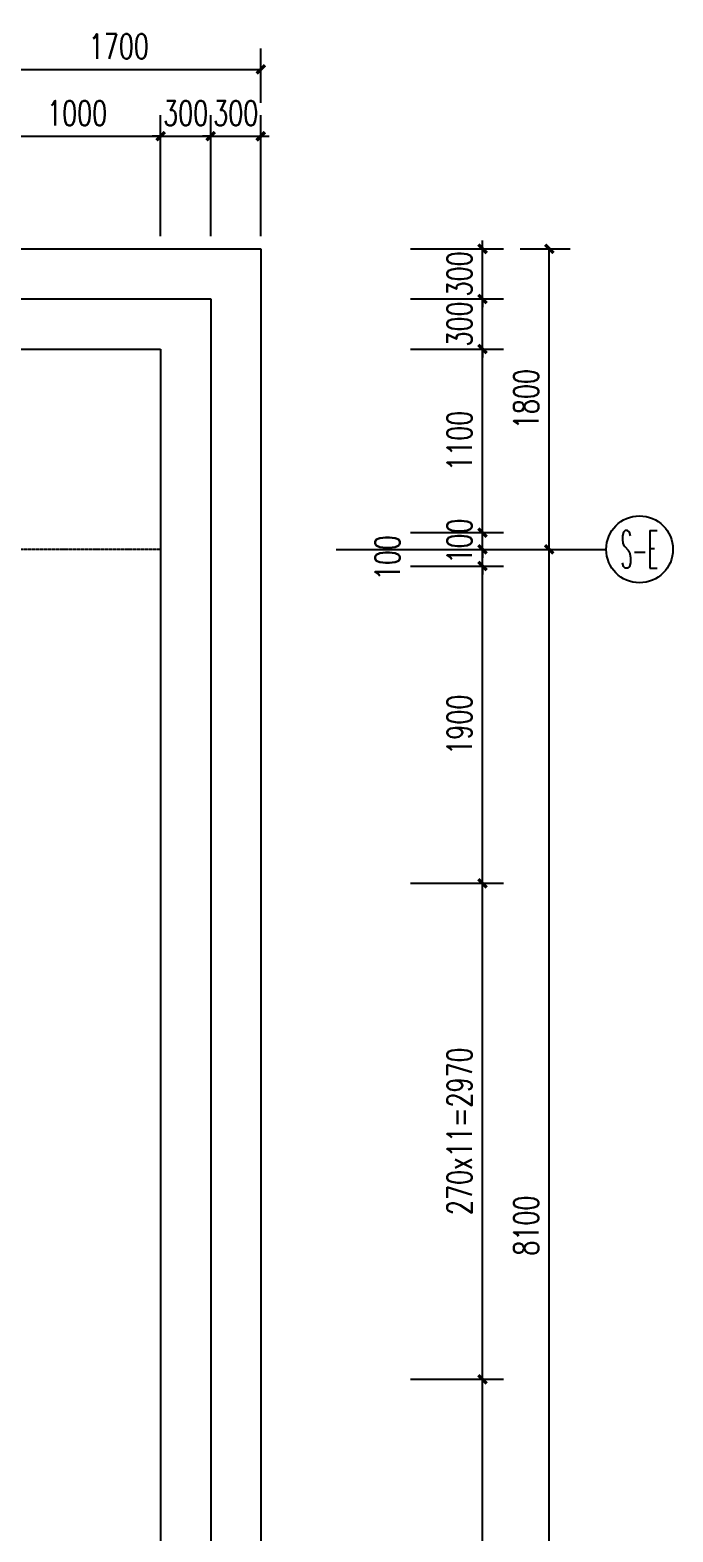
# Model space of a CAD drawing. Extents: x 0 to 2037025, y -2738621 to 0.
# Drawn here: x 983227 to 987078, y -1507166 to -1498172 of the extents above; entities that cross this region are included whole.
import ezdxf
from ezdxf.enums import TextEntityAlignment as Align

# ---------------------------------------------------------------- set-up
doc = ezdxf.new("R2010")
doc.units = 0
doc.header["$LTSCALE"] = 10
doc.header["$MEASUREMENT"] = 0
doc.linetypes.add('DOTE', pattern=[2.42, 2, -0.2, 0.02, -0.2])
for name, color, linetype in [('AXIS', 3, 'Continuous'), ('AXIS_TEXT', 7, 'Continuous'), ('DOTE', 1, 'DOTE'), ('PUB_DIM', 3, 'Continuous'), ('STAIR', 2, 'Continuous')]:
    doc.layers.add(name, color=color, linetype=linetype)
doc.styles.add('_TCH_AXIS', font='COMPLEX', dxfattribs={"bigfont": 'GBCBIG'})
doc.styles.add('_TCH_DIM_T3', font='simplex_.ttf', dxfattribs={"width": 0.705882, "bigfont": 'GBCBIG'})
doc.styles.add('COMPLEX', font='COMPLEX')
doc.dimstyles.new('_TCH_ARCH&&50', dxfattribs={"dimtxt": 148.75, "dimasz": 50, "dimexe": 125, "dimexo": 150, "dimgap": 63.125, "dimtad": 1, "dimdec": 0, "dimzin": 0, "dimdsep": 46, "dimtxsty": '_TCH_DIM_T3', "dimblk": 'ARCHTICK', "dimcen": 0.09, "dimclrt": 7, "dimazin": 2, "dimtfac": 1, "dimtdec": 0, "dimtix": 1, "dimtmove": 2, "dimatfit": 3, "dimfxl": 0, "dimtolj": 1, "dimtzin": 0, "dimarcsym": 0})

# ---------------------------------------------------------------- blocks, each defined once
blk = doc.blocks.new('_AXISO')
blk.add_circle((0, 0), 0.5)
at = {"layer": 'AXIS_TEXT', "style": 'COMPLEX', "width": 1.041667}
blk.add_attdef('A', text='', height=0.56, dxfattribs=at).set_placement((-0.25, -0.28), (0.25, -0.28), align=Align.FIT)
blk = doc.blocks.new('_ArchTick')
at = {"color": 0, "linetype": 'ByBlock', "const_width": 0.4}
blk.add_lwpolyline([(-0.5, -0.5), (0.5, 0.5)], dxfattribs=at)
blk = doc.blocks.new('*D477')
at = {"layer": 'Defpoints', "color": 0, "transparency": 16777216}
for p in [(986012.5, -1499481.9), (986337.5, -1499481.9), (986012.5, -1501281.6)]:
    blk.add_point(p, dxfattribs=at)
at = {"layer": 'PUB_DIM', "color": 0, "lineweight": -2, "transparency": 16777216}
for p, q in [((986162.5, -1499481.9), (986462.5, -1499481.9)), ((986337.5, -1501281.6), (986337.5, -1499481.9)), ((986162.5, -1501281.6), (986462.5, -1501281.6))]:
    blk.add_line(p, q, dxfattribs=at)
at = {"layer": 'PUB_DIM', "color": 0, "lineweight": -2, "transparency": 16777216, "xscale": 50, "yscale": 50, "zscale": 50}
for p, rotation in [((986337.5, -1499481.9), 90), ((986337.5, -1501281.6), 270)]:
    blk.add_blockref('_ArchTick', p, dxfattribs=dict(at, rotation=rotation))
at = {"layer": 'PUB_DIM', "color": 7, "transparency": 16777216, "insert": (986199.3, -1500381.7), "char_height": 148.75, "attachment_point": 5, "rotation": 90, "style": '_TCH_DIM_T3'}
blk.add_mtext('\\A1;1800', dxfattribs=at)
blk = doc.blocks.new('*D478')
at = {"layer": 'Defpoints', "color": 0, "transparency": 16777216}
for p in [(986012.5, -1501281.6), (986337.5, -1501281.6), (986012.5, -1509381.6)]:
    blk.add_point(p, dxfattribs=at)
at = {"layer": 'PUB_DIM', "color": 0, "lineweight": -2, "transparency": 16777216}
for p, q in [((986162.5, -1501281.6), (986462.5, -1501281.6)), ((986337.5, -1509381.6), (986337.5, -1501281.6)), ((986162.5, -1509381.6), (986462.5, -1509381.6))]:
    blk.add_line(p, q, dxfattribs=at)
at = {"layer": 'PUB_DIM', "color": 0, "lineweight": -2, "transparency": 16777216, "xscale": 50, "yscale": 50, "zscale": 50}
for p, rotation in [((986337.5, -1501281.6), 90), ((986337.5, -1509381.6), 270)]:
    blk.add_blockref('_ArchTick', p, dxfattribs=dict(at, rotation=rotation))
at = {"layer": 'PUB_DIM', "color": 7, "transparency": 16777216, "insert": (986199.3, -1505331.6), "char_height": 148.75, "attachment_point": 5, "rotation": 90, "style": '_TCH_DIM_T3'}
blk.add_mtext('\\A1;8100', dxfattribs=at)
blk = doc.blocks.new('*D480')
at = {"layer": 'Defpoints', "color": 0, "transparency": 16777216}
for p in [(985355.7, -1499481.9), (985937.5, -1499481.9), (985355.7, -1499781.9)]:
    blk.add_point(p, dxfattribs=at)
at = {"layer": 'PUB_DIM', "color": 0, "lineweight": -2, "transparency": 16777216}
for p, q in [((985937.5, -1499481.9), (985937.5, -1499431.9)), ((985505.7, -1499481.9), (986062.5, -1499481.9)), ((985937.5, -1499781.9), (985937.5, -1499481.9)), ((985505.7, -1499781.9), (986062.5, -1499781.9)), ((985937.5, -1499781.9), (985937.5, -1499831.9))]:
    blk.add_line(p, q, dxfattribs=at)
at = {"layer": 'PUB_DIM', "color": 0, "lineweight": -2, "transparency": 16777216, "xscale": 50, "yscale": 50, "zscale": 50}
for p, rotation in [((985937.5, -1499481.9), 270), ((985937.5, -1499781.9), 90)]:
    blk.add_blockref('_ArchTick', p, dxfattribs=dict(at, rotation=rotation))
at = {"layer": 'PUB_DIM', "color": 7, "transparency": 16777216, "insert": (985799.3, -1499631.9), "char_height": 148.75, "attachment_point": 5, "rotation": 90, "style": '_TCH_DIM_T3'}
blk.add_mtext('\\A1;300', dxfattribs=at)
blk = doc.blocks.new('*D481')
at = {"layer": 'Defpoints', "color": 0, "transparency": 16777216}
for p in [(985355.7, -1499781.9), (985937.5, -1499781.9), (985355.7, -1500081.9)]:
    blk.add_point(p, dxfattribs=at)
at = {"layer": 'PUB_DIM', "color": 0, "lineweight": -2, "transparency": 16777216}
for p, q in [((985937.5, -1499781.9), (985937.5, -1499731.9)), ((985505.7, -1499781.9), (986062.5, -1499781.9)), ((985937.5, -1500081.9), (985937.5, -1499781.9)), ((985505.7, -1500081.9), (986062.5, -1500081.9)), ((985937.5, -1500081.9), (985937.5, -1500131.9))]:
    blk.add_line(p, q, dxfattribs=at)
at = {"layer": 'PUB_DIM', "color": 0, "lineweight": -2, "transparency": 16777216, "xscale": 50, "yscale": 50, "zscale": 50}
for p, rotation in [((985937.5, -1499781.9), 270), ((985937.5, -1500081.9), 90)]:
    blk.add_blockref('_ArchTick', p, dxfattribs=dict(at, rotation=rotation))
at = {"layer": 'PUB_DIM', "color": 7, "transparency": 16777216, "insert": (985799.3, -1499931.9), "char_height": 148.75, "attachment_point": 5, "rotation": 90, "style": '_TCH_DIM_T3'}
blk.add_mtext('\\A1;300', dxfattribs=at)
blk = doc.blocks.new('*D482')
at = {"layer": 'Defpoints', "color": 0, "transparency": 16777216}
for p in [(985355.7, -1500081.9), (985937.5, -1500081.9), (985355.7, -1501181.6)]:
    blk.add_point(p, dxfattribs=at)
at = {"layer": 'PUB_DIM', "color": 0, "lineweight": -2, "transparency": 16777216}
for p, q in [((985505.7, -1500081.9), (986062.5, -1500081.9)), ((985937.5, -1501181.6), (985937.5, -1500081.9)), ((985505.7, -1501181.6), (986062.5, -1501181.6))]:
    blk.add_line(p, q, dxfattribs=at)
at = {"layer": 'PUB_DIM', "color": 0, "lineweight": -2, "transparency": 16777216, "xscale": 50, "yscale": 50, "zscale": 50}
for p, rotation in [((985937.5, -1500081.9), 90), ((985937.5, -1501181.6), 270)]:
    blk.add_blockref('_ArchTick', p, dxfattribs=dict(at, rotation=rotation))
at = {"layer": 'PUB_DIM', "color": 7, "transparency": 16777216, "insert": (985799.3, -1500631.7), "char_height": 148.75, "attachment_point": 5, "rotation": 90, "style": '_TCH_DIM_T3'}
blk.add_mtext('\\A1;1100', dxfattribs=at)
blk = doc.blocks.new('*D483')
at = {"layer": 'Defpoints', "color": 0, "transparency": 16777216}
for p in [(985355.7, -1501181.6), (985937.5, -1501181.6), (985355.7, -1501281.6)]:
    blk.add_point(p, dxfattribs=at)
at = {"layer": 'PUB_DIM', "color": 0, "lineweight": -2, "transparency": 16777216}
for p, q in [((985937.5, -1501181.6), (985937.5, -1501131.6)), ((985505.7, -1501181.6), (986062.5, -1501181.6)), ((985937.5, -1501281.6), (985937.5, -1501181.6)), ((985505.7, -1501281.6), (986062.5, -1501281.6)), ((985937.5, -1501281.6), (985937.5, -1501331.6))]:
    blk.add_line(p, q, dxfattribs=at)
at = {"layer": 'PUB_DIM', "color": 0, "lineweight": -2, "transparency": 16777216, "xscale": 50, "yscale": 50, "zscale": 50}
for p, rotation in [((985937.5, -1501181.6), 270), ((985937.5, -1501281.6), 90)]:
    blk.add_blockref('_ArchTick', p, dxfattribs=dict(at, rotation=rotation))
at = {"layer": 'PUB_DIM', "color": 7, "transparency": 16777216, "insert": (985799.3, -1501231.6), "char_height": 148.75, "attachment_point": 5, "rotation": 90, "style": '_TCH_DIM_T3'}
blk.add_mtext('\\A1;100', dxfattribs=at)
blk = doc.blocks.new('*D484')
at = {"layer": 'Defpoints', "color": 0, "transparency": 16777216}
for p in [(985355.7, -1501281.6), (985937.5, -1501281.6), (985355.7, -1501381.6)]:
    blk.add_point(p, dxfattribs=at)
at = {"layer": 'PUB_DIM', "color": 0, "lineweight": -2, "transparency": 16777216}
for p, q in [((985937.5, -1501281.6), (985937.5, -1501231.6)), ((985505.7, -1501281.6), (986062.5, -1501281.6)), ((985937.5, -1501381.6), (985937.5, -1501281.6)), ((985505.7, -1501381.6), (986062.5, -1501381.6)), ((985937.5, -1501381.6), (985937.5, -1501431.6))]:
    blk.add_line(p, q, dxfattribs=at)
at = {"layer": 'PUB_DIM', "color": 0, "lineweight": -2, "transparency": 16777216, "xscale": 50, "yscale": 50, "zscale": 50}
for p, rotation in [((985937.5, -1501281.6), 270), ((985937.5, -1501381.6), 90)]:
    blk.add_blockref('_ArchTick', p, dxfattribs=dict(at, rotation=rotation))
at = {"layer": 'PUB_DIM', "color": 7, "transparency": 16777216, "insert": (985368.2, -1501331.6), "char_height": 148.75, "attachment_point": 5, "rotation": 90, "style": '_TCH_DIM_T3'}
blk.add_mtext('\\A1;100', dxfattribs=at)
blk = doc.blocks.new('*D485')
at = {"layer": 'Defpoints', "color": 0, "transparency": 16777216}
for p in [(985355.7, -1501381.6), (985937.5, -1501381.6), (985355.7, -1503281.6)]:
    blk.add_point(p, dxfattribs=at)
at = {"layer": 'PUB_DIM', "color": 0, "lineweight": -2, "transparency": 16777216}
for p, q in [((985505.7, -1501381.6), (986062.5, -1501381.6)), ((985937.5, -1503281.6), (985937.5, -1501381.6)), ((985505.7, -1503281.6), (986062.5, -1503281.6))]:
    blk.add_line(p, q, dxfattribs=at)
at = {"layer": 'PUB_DIM', "color": 0, "lineweight": -2, "transparency": 16777216, "xscale": 50, "yscale": 50, "zscale": 50}
for p, rotation in [((985937.5, -1501381.6), 90), ((985937.5, -1503281.6), 270)]:
    blk.add_blockref('_ArchTick', p, dxfattribs=dict(at, rotation=rotation))
at = {"layer": 'PUB_DIM', "color": 7, "transparency": 16777216, "insert": (985799.3, -1502331.6), "char_height": 148.75, "attachment_point": 5, "rotation": 90, "style": '_TCH_DIM_T3'}
blk.add_mtext('\\A1;1900', dxfattribs=at)
blk = doc.blocks.new('*D486')
at = {"layer": 'Defpoints', "color": 0, "transparency": 16777216}
for p in [(985355.7, -1503281.6), (985937.5, -1503281.6), (985355.7, -1506251.6)]:
    blk.add_point(p, dxfattribs=at)
at = {"layer": 'PUB_DIM', "color": 0, "lineweight": -2, "transparency": 16777216}
for p, q in [((985505.7, -1503281.6), (986062.5, -1503281.6)), ((985937.5, -1506251.6), (985937.5, -1503281.6)), ((985505.7, -1506251.6), (986062.5, -1506251.6))]:
    blk.add_line(p, q, dxfattribs=at)
at = {"layer": 'PUB_DIM', "color": 0, "lineweight": -2, "transparency": 16777216, "xscale": 50, "yscale": 50, "zscale": 50}
for p, rotation in [((985937.5, -1503281.6), 90), ((985937.5, -1506251.6), 270)]:
    blk.add_blockref('_ArchTick', p, dxfattribs=dict(at, rotation=rotation))
at = {"layer": 'PUB_DIM', "color": 7, "transparency": 16777216, "insert": (985799.3, -1504766.6), "char_height": 148.75, "attachment_point": 5, "rotation": 90, "style": '_TCH_DIM_T3'}
blk.add_mtext('\\A1;270x11=2970', dxfattribs=at)
blk = doc.blocks.new('*D487')
at = {"layer": 'Defpoints', "color": 0, "transparency": 16777216}
for p in [(985355.7, -1506251.6), (985937.5, -1506251.6), (985355.7, -1509331.6)]:
    blk.add_point(p, dxfattribs=at)
at = {"layer": 'PUB_DIM', "color": 0, "lineweight": -2, "transparency": 16777216}
for p, q in [((985505.7, -1506251.6), (986062.5, -1506251.6)), ((985937.5, -1509331.6), (985937.5, -1506251.6)), ((985505.7, -1509331.6), (986062.5, -1509331.6))]:
    blk.add_line(p, q, dxfattribs=at)
at = {"layer": 'PUB_DIM', "color": 0, "lineweight": -2, "transparency": 16777216, "xscale": 50, "yscale": 50, "zscale": 50}
for p, rotation in [((985937.5, -1506251.6), 90), ((985937.5, -1509331.6), 270)]:
    blk.add_blockref('_ArchTick', p, dxfattribs=dict(at, rotation=rotation))
at = {"layer": 'PUB_DIM', "color": 7, "transparency": 16777216, "insert": (985799.3, -1507791.6), "char_height": 148.75, "attachment_point": 5, "rotation": 90, "style": '_TCH_DIM_T3'}
blk.add_mtext('\\A1;3080', dxfattribs=at)
blk = doc.blocks.new('*D494')
at = {"layer": 'Defpoints', "color": 0, "transparency": 16777216}
for p in [(984609.7, -1498407.5), (982909.2, -1498756.9), (984609.7, -1498756.9)]:
    blk.add_point(p, dxfattribs=at)
at = {"layer": 'PUB_DIM', "color": 0, "lineweight": -2, "transparency": 16777216}
for p, q in [((982909.2, -1498606.9), (982909.2, -1498282.5)), ((984609.7, -1498606.9), (984609.7, -1498282.5)), ((982909.2, -1498407.5), (984609.7, -1498407.5))]:
    blk.add_line(p, q, dxfattribs=at)
at = {"layer": 'PUB_DIM', "color": 0, "lineweight": -2, "transparency": 16777216, "xscale": 50, "yscale": 50, "zscale": 50, "rotation": 180}
blk.add_blockref('_ArchTick', (982909.2, -1498407.5), dxfattribs=at)
at = {"layer": 'PUB_DIM', "color": 0, "lineweight": -2, "transparency": 16777216, "xscale": 50, "yscale": 50, "zscale": 50}
blk.add_blockref('_ArchTick', (984609.7, -1498407.5), dxfattribs=at)
at = {"layer": 'PUB_DIM', "color": 7, "transparency": 16777216, "insert": (983759.5, -1498269.3), "char_height": 148.75, "attachment_point": 5, "style": '_TCH_DIM_T3'}
blk.add_mtext('\\A1;1700', dxfattribs=at)
blk = doc.blocks.new('*D502')
at = {"layer": 'Defpoints', "color": 0, "transparency": 16777216}
for p in [(984009.7, -1498807.5), (983009.2, -1499557.1), (984009.7, -1499557.1)]:
    blk.add_point(p, dxfattribs=at)
at = {"layer": 'PUB_DIM', "color": 0, "lineweight": -2, "transparency": 16777216}
for p, q in [((983009.2, -1499407.1), (983009.2, -1498682.5)), ((984009.7, -1499407.1), (984009.7, -1498682.5)), ((983009.2, -1498807.5), (984009.7, -1498807.5))]:
    blk.add_line(p, q, dxfattribs=at)
at = {"layer": 'PUB_DIM', "color": 0, "lineweight": -2, "transparency": 16777216, "xscale": 50, "yscale": 50, "zscale": 50, "rotation": 180}
blk.add_blockref('_ArchTick', (983009.2, -1498807.5), dxfattribs=at)
at = {"layer": 'PUB_DIM', "color": 0, "lineweight": -2, "transparency": 16777216, "xscale": 50, "yscale": 50, "zscale": 50}
blk.add_blockref('_ArchTick', (984009.7, -1498807.5), dxfattribs=at)
at = {"layer": 'PUB_DIM', "color": 7, "transparency": 16777216, "insert": (983509.5, -1498669.3), "char_height": 148.75, "attachment_point": 5, "style": '_TCH_DIM_T3'}
blk.add_mtext('\\A1;1000', dxfattribs=at)
blk = doc.blocks.new('*D503')
at = {"layer": 'Defpoints', "color": 0, "transparency": 16777216}
for p in [(984309.7, -1498807.5), (984009.7, -1499557.1), (984309.7, -1499557.1)]:
    blk.add_point(p, dxfattribs=at)
at = {"layer": 'PUB_DIM', "color": 0, "lineweight": -2, "transparency": 16777216}
for p, q in [((984009.7, -1499407.1), (984009.7, -1498682.5)), ((984309.7, -1499407.1), (984309.7, -1498682.5)), ((984009.7, -1498807.5), (983959.7, -1498807.5)), ((984009.7, -1498807.5), (984309.7, -1498807.5)), ((984309.7, -1498807.5), (984359.7, -1498807.5))]:
    blk.add_line(p, q, dxfattribs=at)
at = {"layer": 'PUB_DIM', "color": 0, "lineweight": -2, "transparency": 16777216, "xscale": 50, "yscale": 50, "zscale": 50}
blk.add_blockref('_ArchTick', (984009.7, -1498807.5), dxfattribs=at)
at = {"layer": 'PUB_DIM', "color": 0, "lineweight": -2, "transparency": 16777216, "xscale": 50, "yscale": 50, "zscale": 50, "rotation": 180}
blk.add_blockref('_ArchTick', (984309.7, -1498807.5), dxfattribs=at)
at = {"layer": 'PUB_DIM', "color": 7, "transparency": 16777216, "insert": (984159.7, -1498669.3), "char_height": 148.75, "attachment_point": 5, "style": '_TCH_DIM_T3'}
blk.add_mtext('\\A1;300', dxfattribs=at)
blk = doc.blocks.new('*D504')
at = {"layer": 'Defpoints', "color": 0, "transparency": 16777216}
for p in [(984609.7, -1498807.5), (984309.7, -1499557.1), (984609.7, -1499557.1)]:
    blk.add_point(p, dxfattribs=at)
at = {"layer": 'PUB_DIM', "color": 0, "lineweight": -2, "transparency": 16777216}
for p, q in [((984309.7, -1499407.1), (984309.7, -1498682.5)), ((984609.7, -1499407.1), (984609.7, -1498682.5)), ((984309.7, -1498807.5), (984259.7, -1498807.5)), ((984309.7, -1498807.5), (984609.7, -1498807.5)), ((984609.7, -1498807.5), (984659.7, -1498807.5))]:
    blk.add_line(p, q, dxfattribs=at)
at = {"layer": 'PUB_DIM', "color": 0, "lineweight": -2, "transparency": 16777216, "xscale": 50, "yscale": 50, "zscale": 50}
blk.add_blockref('_ArchTick', (984309.7, -1498807.5), dxfattribs=at)
at = {"layer": 'PUB_DIM', "color": 0, "lineweight": -2, "transparency": 16777216, "xscale": 50, "yscale": 50, "zscale": 50, "rotation": 180}
blk.add_blockref('_ArchTick', (984609.7, -1498807.5), dxfattribs=at)
at = {"layer": 'PUB_DIM', "color": 7, "transparency": 16777216, "insert": (984459.7, -1498669.3), "char_height": 148.75, "attachment_point": 5, "style": '_TCH_DIM_T3'}
blk.add_mtext('\\A1;300', dxfattribs=at)

msp = doc.modelspace()

# ---------------------------------------------------------------- linework, layer by layer
at = {"layer": 'AXIS'}
msp.add_line((985061.1, -1501281.6), (986678.2, -1501281.6), dxfattribs=at)
at = {"layer": 'DOTE'}
msp.add_line((984009.7, -1501281.6), (978209.2, -1501281.6), dxfattribs=at)
at = {"layer": 'STAIR'}
for p, q in [((979609.2, -1499481.9), (984609.7, -1499481.9)), ((984609.7, -1499481.9), (984609.7, -1510981.6)), ((983009.2, -1499781.9), (984309.7, -1499781.9)), ((984309.7, -1499781.9), (984309.7, -1510681.6)), ((983009.2, -1500081.9), (984009.7, -1500081.9)), ((984009.7, -1500081.9), (984009.7, -1510381.6))]:
    msp.add_line(p, q, dxfattribs=at)

# ---------------------------------------------------------------- block references
at = {"layer": 'AXIS'}
ref = msp.add_blockref('_AXISO', (986878.2, -1501281.6), dxfattribs=dict(at, xscale=400, yscale=400, zscale=400))
ref.add_attrib('A', 'S-E', dxfattribs={"layer": 'AXIS_TEXT', "height": 226.27, "style": '_TCH_AXIS', "width": 0.33871}).set_placement((986765, -1501394.7), (986991.3, -1501394.7), align=Align.FIT)

# ---------------------------------------------------------------- dimensions: what is measured, and where the dimension line sits
at = {"layer": 'PUB_DIM'}
for p1, p2, distance, picture, middle in [((982909.2325, -1498756.8898), (984609.686, -1498756.8898), 349.368, '*D494', (983759.4592, -1498269.3377)), ((983009.2325, -1499557.1013), (984009.686, -1499557.1013), 749.5795, '*D502', (983509.4592, -1498669.3377)), ((984009.7, -1499557.1), (984309.7, -1499557.1), 749.6, '*D503', (984159.7, -1498669.3)), ((984309.7, -1499557.1), (984609.7, -1499557.1), 749.6, '*D504', (984459.7, -1498669.3)), ((985355.7, -1499781.9), (985355.7, -1499481.9), -581.8, '*D480', (985799.3, -1499631.9)), ((986012.5, -1501281.6), (986012.5, -1499481.9), -325, '*D477', (986199.3, -1500381.7)), ((985355.7, -1500081.9), (985355.7, -1499781.9), -581.8, '*D481', (985799.3, -1499931.9)), ((985355.7, -1501181.6), (985355.7, -1500081.9), -581.8, '*D482', (985799.3, -1500631.7)), ((985355.7, -1501281.6), (985355.7, -1501181.6), -581.8, '*D483', (985799.3, -1501231.6)), ((986012.5, -1509381.6), (986012.5, -1501281.6), -325, '*D478', (986199.3, -1505331.6)), ((985355.7, -1503281.6), (985355.7, -1501381.6), -581.8, '*D485', (985799.3, -1502331.6)), ((985355.7, -1509331.6), (985355.7, -1506251.6), -581.8, '*D487', (985799.3, -1507791.6))]:
    dim = msp.add_aligned_dim(p1=p1, p2=p2, distance=distance, dimstyle='_TCH_ARCH&&50', dxfattribs=at)
    dim.commit()
    dim.dimension.update_dxf_attribs({"geometry": picture, "text_midpoint": middle})
dim = msp.add_linear_dim(base=(985937.5, -1501281.6), p1=(985355.7, -1501381.6), p2=(985355.7, -1501281.6), angle=90, dimstyle='_TCH_ARCH&&50', dxfattribs=at)
dim.commit()
dim.dimension.update_dxf_attribs({"geometry": '*D484', "text_midpoint": (985368.2, -1501331.6), "dimtype": 129})
dim = msp.add_aligned_dim(p1=(985355.7, -1506251.6), p2=(985355.7, -1503281.6), distance=-581.8, text='270x11=2970', dimstyle='_TCH_ARCH&&50', dxfattribs=at)
dim.commit()
dim.dimension.update_dxf_attribs({"geometry": '*D486', "text_midpoint": (985799.3, -1504766.6)})

doc.saveas('drawing.dxf')
